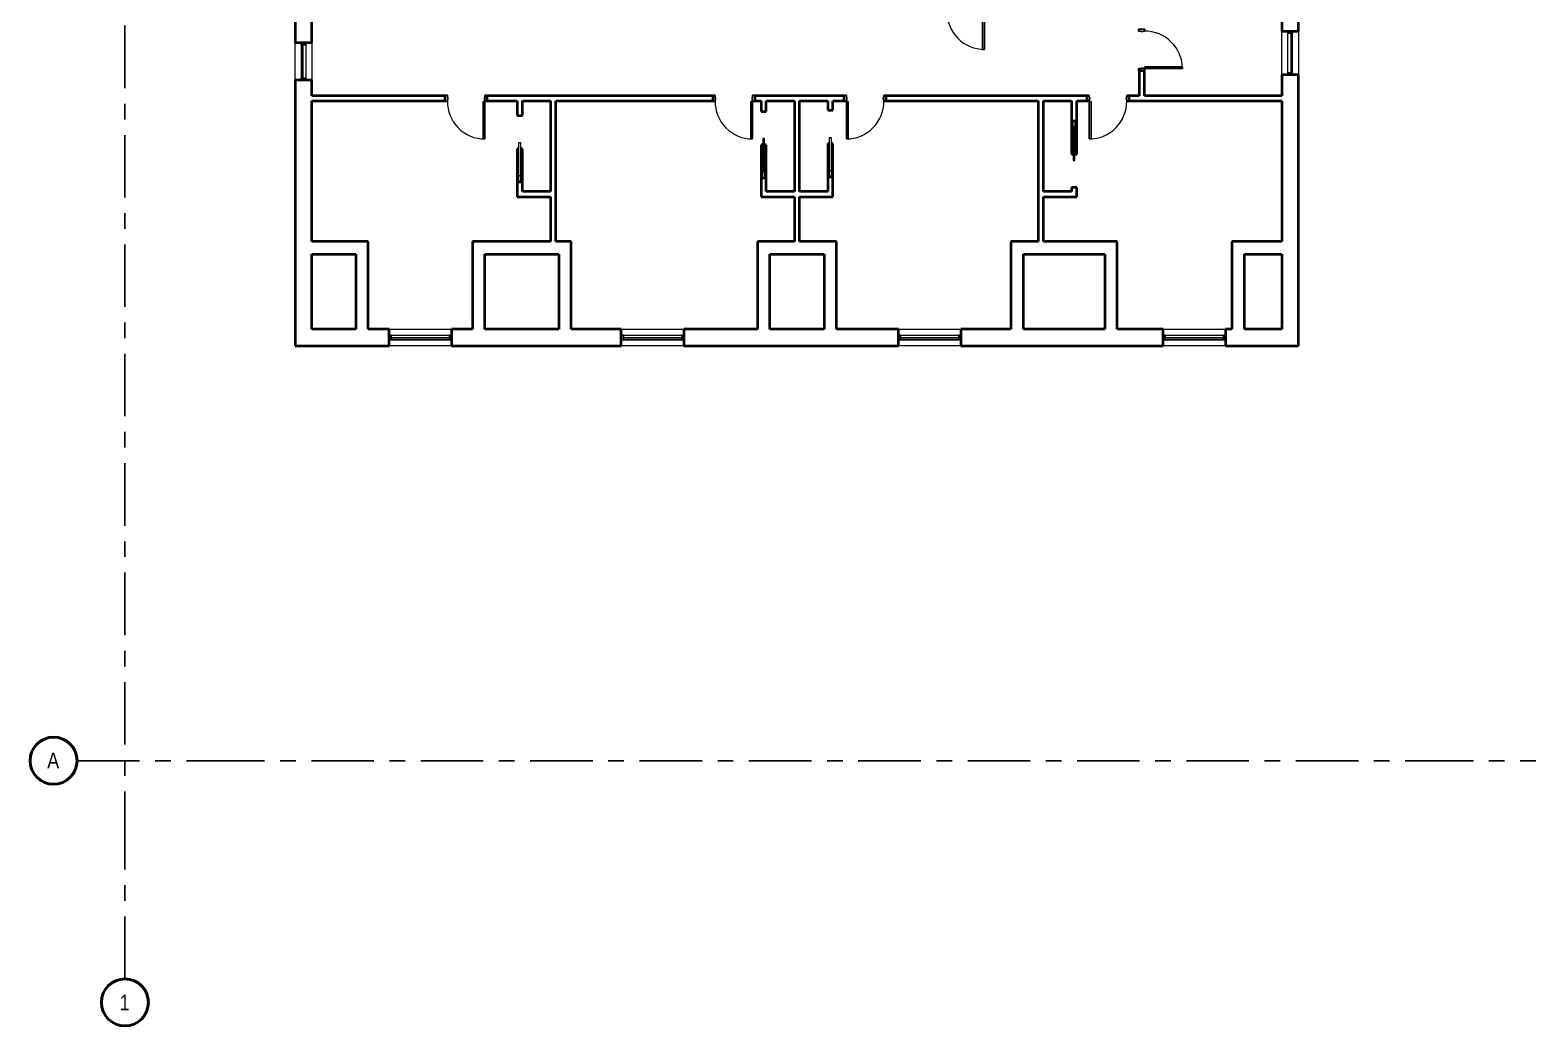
# Model space of a CAD drawing. Header units: inches. Extents: x -1361 to 84, y -1428 to 752.
# Drawn here: x -1361 to 84, y -1428 to -473 of the extents above; entities that cross this region are included whole.
import ezdxf

# ---------------------------------------------------------------- set-up
doc = ezdxf.new("R2010")
doc.units = ezdxf.units.IN
doc.header["$MEASUREMENT"] = 0
doc.linetypes.add('Grid Line', pattern=[105, 60, -15, 15, -15])
for name, color, linetype, lineweight in [('A-DOOR', 31, 'Continuous', 15), ('A-DOOR-FRAM', 31, 'Continuous', 25), ('A-GLAZ-CURT', 52, 'Continuous', 9), ('A-GLAZ-CWMG', 51, 'Continuous', 9), ('A-WALL', 113, 'Continuous', 15), ('I-WALL', 2, 'Continuous', 15), ('S-GRID', 1, 'Continuous', 9), ('S-GRID-IDEN', 1, 'Continuous', 50)]:
    doc.layers.add(name, color=color, linetype=linetype, lineweight=lineweight)
doc.styles.add('Arial Narrow', font='ARIALN.TTF', dxfattribs={"height": 15})

# ---------------------------------------------------------------- blocks, each defined once
blk = doc.blocks.new('Door-Pocket-Single - Single Pocket Door-5173088-LEVEL 3 Map Export')
at = {"layer": 'A-DOOR'}
for p, q in [((-42, 0.75), (-10, 0.75)), ((-42, -0.75), (-42, 0.75)), ((-10, 0.75), (-10, -0.75)), ((-10, -0.75), (-42, -0.75))]:
    blk.add_line(p, q, dxfattribs=at)
blk = doc.blocks.new('Door-Single_CE_ - HM Door-2_ HM Frame-5121650-LEVEL 3 Map Export')
at = {"layer": 'A-DOOR'}
for p, q in [((16.25, -39), (16.25, -3)), ((16.25, -3), (18, -3)), ((18, -3), (18, -39)), ((18, -39), (16.25, -39))]:
    blk.add_line(p, q, dxfattribs=at)
at = {"layer": 'A-DOOR', "lineweight": 25}
for p, q in [((16.25, -39), (16.25, -3)), ((18, -3), (16.25, -3)), ((18, -3), (18, -39)), ((18, -39), (16.25, -39))]:
    blk.add_line(p, q, dxfattribs=at)
at = {"layer": 'A-DOOR', "lineweight": 9}
blk.add_arc((18, -3), 36, 179.5, 270, dxfattribs=at)
blk.add_arc((18, -3), 36, 179.5, 270, dxfattribs=at)
blk.add_arc((18, -3), 36, 179.5, 270, dxfattribs=at)
blk.add_arc((18, -3), 36, 179.5, 270, dxfattribs=at)
at = {"layer": 'A-DOOR-FRAM'}
for p, q in [((-20, 3), (-18, 3)), ((-20, -3), (-20, 3)), ((-18, 3), (-18, 0.75)), ((-18, 0.75), (-17.5, 0.75)), ((-17.5, 0.75), (-17.5, -1.25)), ((17.5, 0.75), (18, 0.75)), ((17.5, -1.25), (17.5, 0.75)), ((18, 3), (20, 3)), ((18, 0.75), (18, 3)), ((20, 3), (20, -3)), ((-18, -3), (-20, -3)), ((-18, -1.25), (-18, -3)), ((-17.5, -1.25), (-18, -1.25)), ((18, -1.25), (17.5, -1.25)), ((18, -3), (18, -1.25)), ((20, -3), (18, -3))]:
    blk.add_line(p, q, dxfattribs=at)
blk = doc.blocks.new('Door-Single_CE_ - HM Door-2_ HM Frame-5139876-LEVEL 3 Map Export')
at = {"layer": 'A-DOOR'}
for p, q in [((18, 39), (16.25, 39)), ((16.25, 39), (16.25, 3)), ((18, 3), (18, 39)), ((16.25, 3), (18, 3))]:
    blk.add_line(p, q, dxfattribs=at)
at = {"layer": 'A-DOOR', "lineweight": 25}
for p, q in [((18, 39), (16.25, 39)), ((16.25, 39), (16.25, 3)), ((18, 3), (18, 39)), ((18, 3), (16.25, 3))]:
    blk.add_line(p, q, dxfattribs=at)
at = {"layer": 'A-DOOR', "lineweight": 9}
blk.add_arc((18, 3), 36, 90, 180.5, dxfattribs=at)
blk.add_arc((18, 3), 36, 90, 180.5, dxfattribs=at)
blk.add_arc((18, 3), 36, 90, 180.5, dxfattribs=at)
blk.add_arc((18, 3), 36, 90, 180.5, dxfattribs=at)
at = {"layer": 'A-DOOR-FRAM'}
for p, q in [((-18, 3), (-20, 3)), ((-20, 3), (-20, -3)), ((-18, 1.25), (-18, 3)), ((-17.5, 1.25), (-18, 1.25)), ((-17.5, -0.75), (-17.5, 1.25)), ((18, 1.25), (17.5, 1.25)), ((17.5, 1.25), (17.5, -0.75)), ((20, 3), (18, 3)), ((18, 3), (18, 1.25)), ((20, -3), (20, 3)), ((-20, -3), (-18, -3)), ((-18, -3), (-18, -0.75)), ((-18, -0.75), (-17.5, -0.75)), ((17.5, -0.75), (18, -0.75)), ((18, -0.75), (18, -3)), ((18, -3), (20, -3))]:
    blk.add_line(p, q, dxfattribs=at)
blk = doc.blocks.new('Door-Pocket-Single - Single Pocket Door-5172794-LEVEL 3 Map Export')
at = {"layer": 'A-DOOR'}
for p, q in [((-10, 0.75), (-42, 0.75)), ((-42, 0.75), (-42, -0.75)), ((-10, -0.75), (-10, 0.75)), ((-42, -0.75), (-10, -0.75))]:
    blk.add_line(p, q, dxfattribs=at)
blk = doc.blocks.new('System Panel - zGlazed-5231364-LEVEL 3 Map Export')
at = {"layer": 'A-GLAZ-CURT', "lineweight": 15}
for p, q in [((16, 1.5), (-16, 1.5)), ((-16, 1.5), (-16, 0.5)), ((-16, 0.5), (16, 0.5)), ((16, 0.5), (16, 1.5))]:
    blk.add_line(p, q, dxfattribs=at)
blk = doc.blocks.new('Rectangular Mullion - 4 1_2_ x 2_ Rectangular_CE_-5211266-LEVEL 3 Map Export')
at = {"layer": 'A-GLAZ-CWMG'}
for p, q in [((-1100.7, -486.7), (-1100.7, -518.7)), ((-1096.2, -486.7), (-1096.2, -518.7))]:
    blk.add_line(p, q, dxfattribs=at)
blk = doc.blocks.new('Rectangular Mullion - 4 1_2_ x 2_ Rectangular_CE_-5162606-LEVEL 3 Map Export')
at = {"layer": 'A-GLAZ-CWMG', "lineweight": 25}
for p, q in [((-2, 2.25), (0, 2.25)), ((-2, -2.25), (-2, 2.25)), ((0, 2.25), (0, -2.25)), ((0, -2.25), (-2, -2.25))]:
    blk.add_line(p, q, dxfattribs=at)
blk = doc.blocks.new('Rectangular Mullion - 4 1_2_ x 2_ Rectangular_CE_-5162607-LEVEL 3 Map Export')
at = {"layer": 'A-GLAZ-CWMG', "lineweight": 25}
for p, q in [((0, 2.25), (-2, 2.25)), ((-2, 2.25), (-2, -2.25)), ((0, -2.25), (0, 2.25)), ((-2, -2.25), (0, -2.25))]:
    blk.add_line(p, q, dxfattribs=at)
blk = doc.blocks.new('System Panel - zGlazed-5234469-LEVEL 3 Map Export')
at = {"layer": 'A-GLAZ-CURT', "lineweight": 15}
for p, q in [((19, 1.5), (-19, 1.5)), ((-19, 1.5), (-19, 0.5)), ((-19, 0.5), (19, 0.5)), ((19, 0.5), (19, 1.5))]:
    blk.add_line(p, q, dxfattribs=at)
blk = doc.blocks.new('Rectangular Mullion - 4 1_2_ x 2_ Rectangular_CE_-5208501-LEVEL 3 Map Export')
at = {"layer": 'A-GLAZ-CWMG'}
for p, q in [((-153.6, -513.7), (-153.6, -475.7)), ((-149.1, -513.7), (-149.1, -475.7))]:
    blk.add_line(p, q, dxfattribs=at)
blk = doc.blocks.new('System Panel - zGlazed-5230621-LEVEL 3 Map Export')
at = {"layer": 'A-GLAZ-CURT', "lineweight": 15}
for p, q in [((28, 1.5), (-28, 1.5)), ((-28, 1.5), (-28, 0.5)), ((-28, 0.5), (28, 0.5)), ((28, 0.5), (28, 1.5))]:
    blk.add_line(p, q, dxfattribs=at)
blk = doc.blocks.new('Rectangular Mullion - 4 1_2_ x 2_ Rectangular_CE_-5230058-LEVEL 3 Map Export')
at = {"layer": 'A-GLAZ-CWMG'}
for p, q in [((-271.4, -765.5), (-215.4, -765.5)), ((-271.4, -770), (-215.4, -770))]:
    blk.add_line(p, q, dxfattribs=at)
blk = doc.blocks.new('Rectangular Mullion - 4 1_2_ x 2_ Rectangular_CE_-5218122-LEVEL 3 Map Export')
at = {"layer": 'A-GLAZ-CWMG', "lineweight": 25}
for p, q in [((-2, 2.25), (0, 2.25)), ((-2, -2.25), (-2, 2.25)), ((0, 2.25), (0, -2.25)), ((0, -2.25), (-2, -2.25))]:
    blk.add_line(p, q, dxfattribs=at)
blk = doc.blocks.new('Rectangular Mullion - 4 1_2_ x 2_ Rectangular_CE_-5218123-LEVEL 3 Map Export')
at = {"layer": 'A-GLAZ-CWMG', "lineweight": 25}
for p, q in [((0, 2.25), (-2, 2.25)), ((-2, 2.25), (-2, -2.25)), ((0, -2.25), (0, 2.25)), ((-2, -2.25), (0, -2.25))]:
    blk.add_line(p, q, dxfattribs=at)
blk = doc.blocks.new('Grid - Grid Head-Circle_CE_-46466-LEVEL 3 Map Export')
at = {"layer": 'S-GRID-IDEN'}
blk.add_circle((0, 0), 0.188, dxfattribs=at)

msp = doc.modelspace()

# ---------------------------------------------------------------- linework, layer by layer
at = {"layer": 'A-WALL', "lineweight": 40}
for p, q in [((-1036.5, -675.7), (-1090.5, -675.7)), ((-1036.5, -759.7), (-1036.5, -675.7)), ((-936.5, -675.7), (-936.5, -759.7)), ((-861.5, -675.7), (-936.5, -675.7)), ((-841.5, -675.7), (-856.5, -675.7)), ((-841.5, -759.7), (-841.5, -675.7)), ((-662.9, -675.7), (-662.9, -759.7)), ((-627.4, -675.7), (-662.9, -675.7)), ((-586.9, -675.7), (-622.4, -675.7)), ((-586.9, -759.7), (-586.9, -675.7)), ((-419.5, -675.7), (-419.5, -759.7)), ((-393.4, -675.7), (-419.5, -675.7)), ((-317.5, -675.7), (-388.4, -675.7)), ((-317.5, -759.7), (-317.5, -675.7)), ((-207.4, -675.7), (-207.4, -759.7)), ((-159.4, -675.7), (-207.4, -675.7)), ((-1090.5, -687.7), (-1048.5, -687.7)), ((-1048.5, -687.7), (-1048.5, -759.7)), ((-924.5, -759.7), (-924.5, -687.7)), ((-924.5, -687.7), (-853.5, -687.7)), ((-853.5, -687.7), (-853.5, -759.7)), ((-650.9, -759.7), (-650.9, -687.7)), ((-650.9, -687.7), (-598.9, -687.7)), ((-598.9, -687.7), (-598.9, -759.7)), ((-407.5, -759.7), (-407.5, -687.7)), ((-407.5, -687.7), (-329.5, -687.7)), ((-329.5, -687.7), (-329.5, -759.7)), ((-195.4, -759.7), (-195.4, -687.7)), ((-195.4, -687.7), (-159.4, -687.7))]:
    msp.add_line(p, q, dxfattribs=at)
at = {"layer": 'I-WALL', "lineweight": 40}
for p, q in [((-1106.5, -229.7), (-1106.5, -484.7)), ((-143.4, -473.7), (-143.4, -229.7)), ((-1090.5, -484.7), (-1090.5, -454.7)), ((-159.4, -454.7), (-159.4, -473.7)), ((-159.4, -473.7), (-143.4, -473.7)), ((-1106.5, -484.7), (-1090.5, -484.7)), ((-291.4, -511.7), (-296.4, -511.7)), ((-296.4, -511.7), (-296.4, -535.7)), ((-291.4, -535.7), (-291.4, -511.7)), ((-159.4, -515.7), (-159.4, -535.7)), ((-143.4, -515.7), (-159.4, -515.7)), ((-143.4, -775.7), (-143.4, -515.7)), ((-1090.5, -520.7), (-1106.5, -520.7)), ((-1106.5, -520.7), (-1106.5, -775.7)), ((-1090.5, -535.7), (-1090.5, -520.7)), ((-962.5, -535.7), (-1090.5, -535.7)), ((-1090.5, -675.7), (-1090.5, -540.7)), ((-1090.5, -540.7), (-962.5, -540.7)), ((-962.5, -540.7), (-962.5, -535.7)), ((-705.5, -535.7), (-922.5, -535.7)), ((-922.5, -535.7), (-922.5, -540.7)), ((-922.5, -540.7), (-893.5, -540.7)), ((-893.5, -540.7), (-893.5, -554.7)), ((-888.5, -554.7), (-888.5, -540.7)), ((-888.5, -540.7), (-861.5, -540.7)), ((-861.5, -540.7), (-861.5, -627.7)), ((-856.5, -675.7), (-856.5, -540.7)), ((-856.5, -540.7), (-705.5, -540.7)), ((-705.5, -540.7), (-705.5, -535.7)), ((-665.5, -535.7), (-665.5, -540.7)), ((-579.5, -535.7), (-665.5, -535.7)), ((-665.5, -540.7), (-659.4, -540.7)), ((-659.4, -540.7), (-659.4, -550.7)), ((-654.4, -540.7), (-627.4, -540.7)), ((-654.4, -550.7), (-654.4, -540.7)), ((-627.4, -540.7), (-627.4, -627.7)), ((-622.4, -540.7), (-595.4, -540.7)), ((-622.4, -627.7), (-622.4, -540.7)), ((-595.4, -540.7), (-595.4, -549.7)), ((-590.4, -540.7), (-579.5, -540.7)), ((-590.4, -549.7), (-590.4, -540.7)), ((-579.5, -540.7), (-579.5, -535.7)), ((-346.4, -535.7), (-539.5, -535.7)), ((-539.5, -535.7), (-539.5, -540.7)), ((-539.5, -540.7), (-393.4, -540.7)), ((-393.4, -540.7), (-393.4, -675.7)), ((-388.4, -540.7), (-361.4, -540.7)), ((-388.4, -627.7), (-388.4, -540.7)), ((-361.4, -540.7), (-361.4, -591.7)), ((-356.4, -540.7), (-346.4, -540.7)), ((-356.4, -591.7), (-356.4, -540.7)), ((-346.4, -540.7), (-346.4, -535.7)), ((-296.4, -535.7), (-306.4, -535.7)), ((-306.4, -535.7), (-306.4, -540.7)), ((-306.4, -540.7), (-159.4, -540.7)), ((-159.4, -535.7), (-291.4, -535.7)), ((-159.4, -540.7), (-159.4, -675.7)), ((-893.5, -554.7), (-888.5, -554.7)), ((-659.4, -550.7), (-654.4, -550.7)), ((-595.4, -549.7), (-590.4, -549.7)), ((-360.4, -591.7), (-360.4, -559.7)), ((-360.4, -559.7), (-357.4, -559.7)), ((-357.4, -559.7), (-357.4, -591.7)), ((-893.5, -586.7), (-893.5, -632.7)), ((-892.5, -586.7), (-893.5, -586.7)), ((-892.5, -618.7), (-892.5, -586.7)), ((-888.5, -586.7), (-889.5, -586.7)), ((-889.5, -586.7), (-889.5, -618.7)), ((-888.5, -627.7), (-888.5, -586.7)), ((-659.4, -582.7), (-659.4, -632.7)), ((-658.4, -582.7), (-659.4, -582.7)), ((-658.4, -614.7), (-658.4, -582.7)), ((-654.4, -582.7), (-655.4, -582.7)), ((-655.4, -582.7), (-655.4, -614.7)), ((-654.4, -627.7), (-654.4, -582.7)), ((-594.4, -581.7), (-595.4, -581.7)), ((-595.4, -581.7), (-595.4, -627.7)), ((-594.4, -613.7), (-594.4, -581.7)), ((-590.4, -581.7), (-591.4, -581.7)), ((-591.4, -581.7), (-591.4, -613.7)), ((-590.4, -632.7), (-590.4, -581.7)), ((-361.4, -591.7), (-360.4, -591.7)), ((-357.4, -591.7), (-356.4, -591.7)), ((-889.5, -618.7), (-892.5, -618.7)), ((-655.4, -614.7), (-658.4, -614.7)), ((-591.4, -613.7), (-594.4, -613.7)), ((-893.5, -632.7), (-861.5, -632.7)), ((-861.5, -627.7), (-888.5, -627.7)), ((-861.5, -632.7), (-861.5, -675.7)), ((-659.4, -632.7), (-627.4, -632.7)), ((-627.4, -627.7), (-654.4, -627.7)), ((-627.4, -632.7), (-627.4, -675.7)), ((-595.4, -627.7), (-622.4, -627.7)), ((-622.4, -675.7), (-622.4, -632.7)), ((-622.4, -632.7), (-590.4, -632.7)), ((-361.4, -627.7), (-388.4, -627.7)), ((-388.4, -675.7), (-388.4, -632.7)), ((-388.4, -632.7), (-356.4, -632.7)), ((-356.4, -623.7), (-361.4, -623.7)), ((-361.4, -623.7), (-361.4, -627.7)), ((-356.4, -632.7), (-356.4, -623.7)), ((-1090.5, -759.7), (-1090.5, -687.7)), ((-159.4, -687.7), (-159.4, -759.7)), ((-1048.5, -759.7), (-1090.5, -759.7)), ((-1016.5, -759.7), (-1036.5, -759.7)), ((-1016.5, -775.7), (-1016.5, -759.7)), ((-936.5, -759.7), (-956.5, -759.7)), ((-956.5, -759.7), (-956.5, -775.7)), ((-853.5, -759.7), (-924.5, -759.7)), ((-793.5, -759.7), (-841.5, -759.7)), ((-793.5, -775.7), (-793.5, -759.7)), ((-662.9, -759.7), (-733.5, -759.7)), ((-733.5, -759.7), (-733.5, -775.7)), ((-598.9, -759.7), (-650.9, -759.7)), ((-527.5, -759.7), (-586.9, -759.7)), ((-527.5, -775.7), (-527.5, -759.7)), ((-419.5, -759.7), (-467.5, -759.7)), ((-467.5, -759.7), (-467.5, -775.7)), ((-329.5, -759.7), (-407.5, -759.7)), ((-273.4, -759.7), (-317.5, -759.7)), ((-273.4, -775.7), (-273.4, -759.7)), ((-207.4, -759.7), (-213.4, -759.7)), ((-213.4, -759.7), (-213.4, -775.7)), ((-159.4, -759.7), (-195.4, -759.7)), ((-1106.5, -775.7), (-1016.5, -775.7)), ((-956.5, -775.7), (-793.5, -775.7)), ((-733.5, -775.7), (-527.5, -775.7)), ((-467.5, -775.7), (-273.4, -775.7)), ((-213.4, -775.7), (-143.4, -775.7))]:
    msp.add_line(p, q, dxfattribs=at)
at = {"layer": 'I-WALL'}
for p, q in [((-159.4, -515.7), (-159.4, -473.7)), ((-143.4, -473.7), (-143.4, -515.7)), ((-1106.5, -520.7), (-1106.5, -484.7)), ((-1090.5, -484.7), (-1090.5, -520.7)), ((-1016.5, -759.7), (-956.5, -759.7)), ((-793.5, -759.7), (-733.5, -759.7)), ((-527.5, -759.7), (-467.5, -759.7)), ((-273.4, -759.7), (-213.4, -759.7)), ((-956.5, -775.7), (-1016.5, -775.7)), ((-733.5, -775.7), (-793.5, -775.7)), ((-467.5, -775.7), (-527.5, -775.7)), ((-213.4, -775.7), (-273.4, -775.7))]:
    msp.add_line(p, q, dxfattribs=at)
at = {"layer": 'S-GRID', "linetype": 'Grid Line', "lineweight": 25}
for p, q in [((-1270, -1263.4), (-1270, -37)), ((-1316, -1173.9), (-1196, -1173.9)), ((-1196, -1173.9), (-35.6, -1173.9)), ((-35.6, -1173.9), (84.4, -1173.9)), ((-1270, -1383.4), (-1270, -1263.4))]:
    msp.add_line(p, q, dxfattribs=at)

# ---------------------------------------------------------------- block references
at = {"layer": 'A-DOOR', "lineweight": 9}
for p in [(-462.9, -452.2), (-942.5, -538.2), (-685.5, -538.2)]:
    msp.add_blockref('Door-Single_CE_ - HM Door-2_ HM Frame-5121650-LEVEL 3 Map Export', p, dxfattribs=at)
for p, rotation in [((-293.9, -491.7), 269.9999999999999), ((-559.5, -538.2), 180), ((-326.4, -538.2), 180)]:
    msp.add_blockref('Door-Single_CE_ - HM Door-2_ HM Frame-5139876-LEVEL 3 Map Export', p, dxfattribs=dict(at, rotation=rotation))
at = {"layer": 'A-DOOR'}
for name, p, rotation in [('Door-Pocket-Single - Single Pocket Door-5172794-LEVEL 3 Map Export', (-656.9, -566.7), 89.99999999999969), ('Door-Pocket-Single - Single Pocket Door-5173088-LEVEL 3 Map Export', (-592.9, -565.7), 89.99999999999969), ('Door-Pocket-Single - Single Pocket Door-5172794-LEVEL 3 Map Export', (-358.9, -607.7), 269.9999999999997), ('Door-Pocket-Single - Single Pocket Door-5173088-LEVEL 3 Map Export', (-891, -570.7), 89.99999999999991)]:
    msp.add_blockref(name, p, dxfattribs=dict(at, rotation=rotation))
at = {"layer": 'A-GLAZ-CURT'}
for name, p, rotation in [('System Panel - zGlazed-5234469-LEVEL 3 Map Export', (-151.4, -494.7), 269.9999999999997), ('System Panel - zGlazed-5231364-LEVEL 3 Map Export', (-1098.5, -502.7), 89.99999999999976), ('System Panel - zGlazed-5230621-LEVEL 3 Map Export', (-986.5, -767.7), 180), ('System Panel - zGlazed-5230621-LEVEL 3 Map Export', (-763.5, -767.7), 180), ('System Panel - zGlazed-5230621-LEVEL 3 Map Export', (-497.5, -767.7), 180), ('System Panel - zGlazed-5230621-LEVEL 3 Map Export', (-243.4, -767.7), 180)]:
    msp.add_blockref(name, p, dxfattribs=dict(at, rotation=rotation))
at = {"layer": 'A-GLAZ-CWMG'}
for p, rotation in [((-151.4, -473.7), 89.99999999999972), ((-1098.5, -520.7), 269.9999999999998)]:
    msp.add_blockref('Rectangular Mullion - 4 1_2_ x 2_ Rectangular_CE_-5162607-LEVEL 3 Map Export', p, dxfattribs=dict(at, rotation=rotation))
for name, p in [('Rectangular Mullion - 4 1_2_ x 2_ Rectangular_CE_-5208501-LEVEL 3 Map Export', (0, 0)), ('Rectangular Mullion - 4 1_2_ x 2_ Rectangular_CE_-5211266-LEVEL 3 Map Export', (0, 0)), ('Rectangular Mullion - 4 1_2_ x 2_ Rectangular_CE_-5230058-LEVEL 3 Map Export', (-743.1, 0)), ('Rectangular Mullion - 4 1_2_ x 2_ Rectangular_CE_-5218123-LEVEL 3 Map Export', (-956.5, -767.7)), ('Rectangular Mullion - 4 1_2_ x 2_ Rectangular_CE_-5230058-LEVEL 3 Map Export', (-520.1, 0)), ('Rectangular Mullion - 4 1_2_ x 2_ Rectangular_CE_-5218123-LEVEL 3 Map Export', (-733.5, -767.7)), ('Rectangular Mullion - 4 1_2_ x 2_ Rectangular_CE_-5230058-LEVEL 3 Map Export', (-254.1, 0)), ('Rectangular Mullion - 4 1_2_ x 2_ Rectangular_CE_-5218123-LEVEL 3 Map Export', (-467.5, -767.7)), ('Rectangular Mullion - 4 1_2_ x 2_ Rectangular_CE_-5230058-LEVEL 3 Map Export', (0, 0)), ('Rectangular Mullion - 4 1_2_ x 2_ Rectangular_CE_-5218123-LEVEL 3 Map Export', (-213.4, -767.7))]:
    msp.add_blockref(name, p, dxfattribs=at)
at = {"layer": 'A-GLAZ-CWMG', "extrusion": (0, 0, -1)}
for p, rotation in [((1098.5, -484.7), 90.00000000000024), ((151.4, -515.7), 270.0000000000003)]:
    msp.add_blockref('Rectangular Mullion - 4 1_2_ x 2_ Rectangular_CE_-5162606-LEVEL 3 Map Export', p, dxfattribs=dict(at, rotation=rotation))
for p in [(1016.5, -767.7), (793.5, -767.7), (527.5, -767.7), (273.4, -767.7)]:
    msp.add_blockref('Rectangular Mullion - 4 1_2_ x 2_ Rectangular_CE_-5218122-LEVEL 3 Map Export', p, dxfattribs=at)
at = {"layer": 'S-GRID-IDEN', "xscale": 119.9999999999999, "yscale": 119.9999999999999, "zscale": 119.9999999999999, "rotation": 269.9999999999995}
msp.add_blockref('Grid - Grid Head-Circle_CE_-46466-LEVEL 3 Map Export', (-1338.5, -1173.9), dxfattribs=at)
at = {"layer": 'S-GRID-IDEN', "xscale": 119.9999999999999, "yscale": 119.9999999999999, "zscale": 119.9999999999999}
msp.add_blockref('Grid - Grid Head-Circle_CE_-46466-LEVEL 3 Map Export', (-1270, -1405.9), dxfattribs=at)

# ---------------------------------------------------------------- next in the draw order: texts
at = {"layer": 'S-GRID-IDEN', "lineweight": 9, "char_height": 15, "attachment_point": 1, "style": 'Arial Narrow', "bg_fill": 3, "box_fill_scale": 1.25, "bg_fill_color": 9, "bg_fill_true_color": 13158600, "bg_fill_transparency": 0}
for s, insert, width in [('A', (-1344.6, -1166.2), 14.014), ('1', (-1275, -1398.4), 11.741)]:
    msp.add_mtext(s, dxfattribs=dict(at, insert=insert, width=width))

doc.saveas('drawing.dxf')
